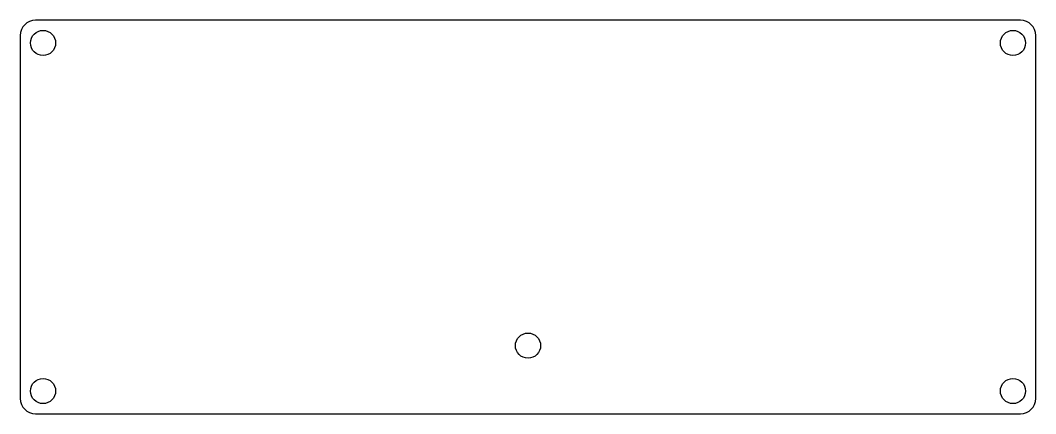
# Model space of a CAD drawing. Header units: millimetres. Extents: x 0 to 170, y 0 to 66.
import ezdxf

# ---------------------------------------------------------------- set-up
doc = ezdxf.new("R2010")
doc.units = ezdxf.units.MM
doc.layers.add('Unfold_Sketch', color=7, linetype='CONTINUOUS')

msp = doc.modelspace()

# ---------------------------------------------------------------- linework, layer by layer
at = {"layer": 'Unfold_Sketch'}
for p, q in [((167.64, 66.04), (2.54, 66.04)), ((0, 63.5), (0, 2.54)), ((170.18, 2.54), (170.18, 63.5)), ((2.54, 0), (167.64, 0))]:
    msp.add_line(p, q, dxfattribs=at)
for centre in [(3.81, 62.23), (166.37, 62.23), (85.09, 11.43), (3.81, 3.81), (166.37, 3.81)]:
    msp.add_circle(centre, 2.11, dxfattribs=at)
for centre, start, end in [((2.54, 63.5), 90, 180), ((167.64, 63.5), 0, 90), ((2.54, 2.54), 180, -90), ((167.64, 2.54), -90, 0)]:
    msp.add_arc(centre, 2.54, start, end, dxfattribs=at)

doc.saveas('drawing.dxf')
